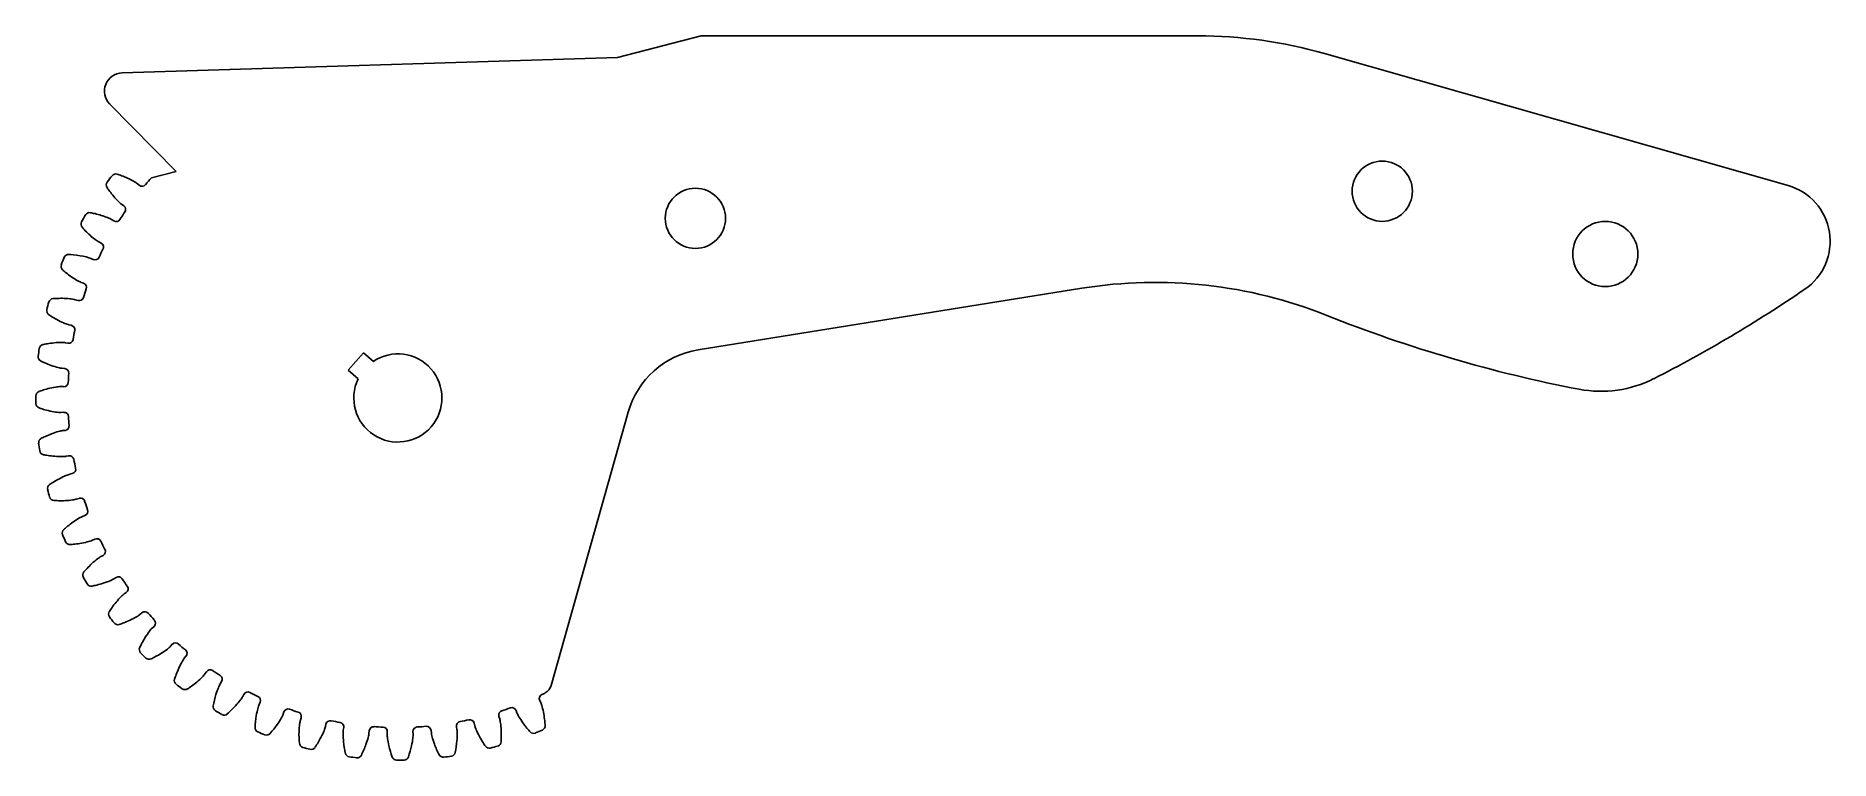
# Model space of a CAD drawing. Header units: millimetres. Extents: x 41 to 238, y 116 to 195.
import ezdxf

# ---------------------------------------------------------------- set-up
doc = ezdxf.new("R2010")
doc.units = ezdxf.units.MM
doc.header["$LTSCALE"] = 23.1
doc.layers.get('0').update_dxf_attribs({"linetype": 'CONTINUOUS'})
doc.layers.add('RUNDUNGEN', color=7, linetype='CONTINUOUS')

msp = doc.modelspace()

# ---------------------------------------------------------------- linework, layer by layer
at = {"color": 7, "linetype": 'CONTINUOUS'}
for p, q in [((114.3, 194.97), (105.13, 192.6)), ((168.72, 194.97), (114.3, 194.97)), ((233.45, 178.56), (182.62, 193.02)), ((56.72, 180.1), (54.03, 179.4)), ((52.69, 178.59), (52.47, 178.77)), ((50.76, 176.51), (50.99, 176.35)), ((49.9, 174.69), (49.66, 174.84)), ((48.26, 172.38), (48.51, 172.25)), ((47.63, 170.46), (47.38, 170.57)), ((46.32, 167.95), (46.58, 167.85)), ((113.96, 160.56), (156.02, 167.31)), ((45.68, 166.05), (45.95, 165.97)), ((45.24, 163.25), (44.97, 163.31)), ((44.59, 161.34), (44.86, 161.29)), ((75.6, 158.31), (77.27, 160.23)), ((77.27, 160.23), (78.36, 159.29)), ((44.52, 158.5), (44.24, 158.53)), ((76.69, 157.36), (75.6, 158.31)), ((44.4, 156.52), (44.12, 156.53)), ((44.14, 153.69), (44.42, 153.71)), ((97.86, 123.75), (106.3, 153.74)), ((44.56, 151.72), (44.28, 151.7)), ((44.67, 148.89), (44.94, 148.94)), ((45.34, 146.99), (45.07, 146.93)), ((45.82, 144.2), (46.09, 144.28)), ((46.74, 142.4), (46.48, 142.3)), ((47.58, 139.69), (47.83, 139.81)), ((48.72, 138.03), (48.48, 137.9)), ((49.91, 135.46), (50.14, 135.61)), ((51.26, 133.96), (51.03, 133.8)), ((52.77, 131.56), (52.98, 131.74)), ((54.31, 130.25), (54.1, 130.06)), ((56.12, 128.07), (56.31, 128.28)), ((57.81, 126.98), (57.63, 126.76)), ((59.89, 125.05), (60.05, 125.28)), ((61.71, 124.19), (61.57, 123.95)), ((64.03, 122.55), (64.15, 122.79)), ((96.71, 121.87), (96.59, 122.12)), ((65.95, 121.93), (65.83, 121.67)), ((68.45, 120.61), (68.55, 120.87)), ((70.36, 119.97), (70.44, 120.24)), ((92.21, 120.11), (92.12, 120.38)), ((94, 121.03), (94.1, 120.77)), ((73.16, 119.53), (73.1, 119.26)), ((75.06, 118.88), (75.11, 119.15)), ((77.9, 118.8), (77.87, 118.53)), ((79.88, 118.69), (79.88, 118.41)), ((82.71, 118.43), (82.69, 118.7)), ((84.68, 118.85), (84.71, 118.57)), ((87.51, 118.96), (87.46, 119.23)), ((89.41, 119.63), (89.48, 119.36))]:
    msp.add_line(p, q, dxfattribs=at)
for centre, radius in [((188.96, 177.94), 3.3), ((113.66, 174.97), 3.3), ((213.41, 171.06), 3.57)]:
    msp.add_circle(centre, radius, dxfattribs=at)
for centre, radius, start, end in [((168.72, 144.17), 50.8, 74.114, 90), ((81.04, 155.28), 39.69, 142.128, 143.4185), ((50.12, 179.33), 0.508, 71.4968, 142.128), ((81, 155.39), 36.12, 138.3334, 139.8947), ((49.58, 178.63), 0.508, 143.4185, 214.2265), ((53, 178.98), 0.496, 230.6713, 319.8947), ((231.71, 172.45), 6.35, 304.265, 74.114), ((81.04, 155.28), 39.69, 149.6271, 150.9093), ((47.24, 175.09), 0.508, 79.1091, 149.6271), ((81, 155.38), 36.12, 145.8334, 147.3808), ((50.71, 175.94), 0.496, 325.8334, 55.0567), ((46.81, 174.33), 0.508, 150.9093, 221.6974), ((50.16, 175.11), 0.496, 238.1713, 327.3947), ((80.99, 155.38), 36.12, 153.3334, 154.8945), ((48.28, 171.81), 0.496, 333.3334, 62.5567), ((44.62, 169.7), 0.508, 158.4015, 229.1665), ((81.04, 155.28), 39.69, 157.1174, 158.4015), ((44.94, 170.51), 0.508, 86.5562, 157.128), ((47.84, 170.91), 0.496, 245.6713, 334.9078), ((80.99, 155.37), 36.12, 160.8334, 162.3947), ((46.41, 167.39), 0.496, 340.8334, 70.0567), ((164.07, 117.15), 50.8, 68.2591, 99.114), ((149.48, 293.15), 152.4, 297.0235, 304.265), ((81.04, 155.28), 39.69, 164.6307, 165.8953), ((43.27, 165.66), 0.508, 94.0884, 164.6307), ((46.09, 166.44), 0.496, 253.1713, 342.3947), ((43.05, 164.83), 0.508, 165.8953, 236.6341), ((239.34, 305.89), 152.4, 248.2591, 259.114), ((44.95, 161.78), 0.496, 260.6713, 349.8947), ((45.13, 162.76), 0.496, 348.3334, 77.5567), ((80.99, 155.36), 36.12, 168.3334, 169.8947), ((81.04, 155.28), 39.69, 172.1352, 173.3909), ((42.12, 159.79), 0.508, 173.3909, 244.1004), ((42.23, 160.64), 0.508, 101.622, 172.1352), ((81.04, 155.28), 4.83, 154.3716, 123.8565), ((115.47, 151.15), 9.53, 99.114, 164.2694), ((44.47, 158.01), 0.496, 355.8334, 85.0567), ((80.99, 155.35), 36.12, 175.8305, 177.3947), ((212.95, 168.71), 12.7, 259.114, 297.0235), ((41.86, 155.52), 0.508, 109.1567, 179.6414), ((81.04, 155.28), 39.69, 179.6414, 180.9012), ((44.41, 157.01), 0.496, 268.1713, 357.3947), ((41.87, 154.67), 0.508, 180.8881, 251.5655), ((44.44, 153.21), 0.496, 3.3186, 92.5567), ((44.51, 152.22), 0.496, 275.6713, 4.8947), ((80.99, 155.34), 36.12, 183.3336, 184.8947), ((42.17, 150.4), 0.508, 116.6922, 187.1492), ((81.04, 155.28), 39.69, 187.1492, 188.3872), ((42.28, 149.56), 0.508, 188.3872, 259.1105), ((45.03, 148.45), 0.496, 10.8334, 100.0567), ((45.23, 147.47), 0.496, 283.1713, 12.3947), ((80.99, 155.33), 36.12, 190.8334, 192.3947), ((43.14, 145.36), 0.508, 124.2278, 194.6584), ((81.04, 155.28), 39.69, 194.6584, 195.8881), ((43.36, 144.55), 0.508, 195.8881, 266.4944), ((46.24, 143.81), 0.496, 18.3334, 107.5567), ((80.99, 155.32), 36.12, 198.3334, 199.8947), ((46.56, 142.86), 0.496, 290.6713, 19.8947), ((44.76, 140.49), 0.508, 131.763, 202.169), ((81.04, 155.28), 39.69, 202.169, 203.3908), ((48.04, 139.36), 0.496, 25.8334, 115.0567), ((45.08, 139.72), 0.508, 203.3908, 273.9595), ((81, 155.31), 36.12, 205.8334, 207.3947), ((48.49, 138.47), 0.496, 298.1713, 27.3947), ((47, 135.88), 0.508, 139.2968, 209.6806), ((81.04, 155.28), 39.69, 209.6806, 210.8952), ((47.42, 135.16), 0.508, 210.8952, 281.426), ((50.41, 135.19), 0.496, 33.3334, 122.5567), ((81, 155.31), 36.12, 213.3334, 214.8947), ((50.97, 134.36), 0.496, 305.6713, 34.8947), ((49.83, 131.59), 0.508, 146.8284, 217.1932), ((53.3, 131.36), 0.496, 40.8334, 130.0567), ((81.04, 155.28), 39.69, 217.1932, 218.4014), ((50.34, 130.94), 0.508, 218.4014, 288.8949), ((81.01, 155.3), 36.12, 220.8334, 222.3947), ((53.97, 130.61), 0.496, 313.1713, 42.3947), ((53.2, 127.72), 0.508, 154.3566, 224.7065), ((56.67, 127.94), 0.496, 48.3334, 137.5567), ((81.01, 155.29), 36.12, 228.3334, 229.8947), ((81.04, 155.28), 39.69, 224.7065, 225.9091), ((53.78, 127.14), 0.508, 225.9091, 296.3673), ((57.43, 127.29), 0.496, 320.6713, 49.8947), ((57.04, 124.31), 0.508, 161.8807, 232.2203), ((60.46, 124.99), 0.496, 55.8334, 145.0567), ((81.02, 155.29), 36.12, 235.8334, 237.3947), ((61.29, 124.45), 0.496, 328.1713, 57.3947), ((81.04, 155.28), 39.69, 232.2359, 233.4181), ((57.69, 123.82), 0.508, 233.4005, 303.844), ((64.6, 122.57), 0.496, 63.3334, 152.5567), ((81.03, 155.28), 36.12, 243.3334, 244.8947), ((65.49, 122.13), 0.496, 335.6713, 64.8947), ((97.04, 122.33), 0.496, 115.8334, 205.0567), ((81.09, 155.28), 36.12, 295.8334, 296.496), ((96.63, 124.1), 1.27, 296.496, 344.2694), ((61.3, 121.44), 0.508, 169.3996, 239.7342), ((81.04, 155.28), 39.69, 239.7342, 240.9288), ((62.01, 121.03), 0.508, 240.9288, 311.3259), ((69.01, 120.7), 0.496, 70.8334, 160.0567), ((81.03, 155.28), 36.12, 250.8334, 252.3947), ((69.96, 120.38), 0.496, 343.1713, 72.3947), ((81.07, 155.28), 36.12, 280.8334, 282.3947), ((88.93, 119.52), 0.496, 13.1713, 102.3947), ((92.6, 120.53), 0.496, 108.3334, 197.5567), ((81.08, 155.28), 36.12, 288.3334, 289.8947), ((93.54, 120.85), 0.496, 20.6713, 109.8947), ((65.89, 119.15), 0.508, 176.9129, 247.2482), ((81.04, 155.28), 39.69, 247.2482, 248.4404), ((66.65, 118.84), 0.508, 248.4404, 318.8137), ((73.64, 119.42), 0.496, 78.3334, 167.5567), ((81.04, 155.28), 36.12, 258.323, 259.905), ((74.62, 119.23), 0.496, 350.6713, 79.8947), ((78.39, 118.76), 0.496, 85.8334, 175.0567), ((81.05, 155.28), 36.12, 265.8334, 267.3947), ((79.39, 118.7), 0.496, 358.1713, 87.3947), ((83.19, 118.73), 0.496, 93.3334, 182.5567), ((81.06, 155.28), 36.12, 273.3334, 274.8947), ((84.19, 118.8), 0.496, 5.6713, 94.8947), ((87.95, 119.32), 0.496, 100.8334, 190.0567), ((95.92, 119.03), 0.508, 221.8608, 292.319), ((81.04, 155.28), 39.69, 292.319, 293.5216), ((96.68, 119.35), 0.508, 293.5216, 3.8714), ((70.75, 117.48), 0.508, 184.4198, 254.7619), ((81.04, 155.28), 39.69, 254.7619, 255.9529), ((71.53, 117.27), 0.508, 255.9529, 326.3077), ((75.78, 116.45), 0.508, 191.9204, 262.2752), ((76.59, 116.35), 0.508, 263.4661, 333.8082), ((86.02, 116.42), 0.508, 206.9021, 277.2993), ((86.83, 116.53), 0.508, 278.4938, 348.8284), ((91.06, 117.4), 0.508, 214.3841, 284.8275), ((81.04, 155.28), 39.69, 284.81, 285.9922), ((91.85, 117.62), 0.508, 286.0078, 356.3474), ((81.04, 155.28), 39.69, 262.2752, 263.4661), ((80.9, 116.1), 0.508, 199.4144, 269.7877), ((81.04, 155.28), 39.69, 269.7877, 270.9799), ((81.71, 116.1), 0.508, 270.9799, 341.3152), ((81.04, 155.28), 39.69, 277.2993, 278.4938)]:
    msp.add_arc(centre, radius, start, end, dxfattribs=at)
for points, knots in [([(52.47, 178.77), (52.38, 178.85), (52.1, 179.03), (51.42, 179.37), (50.72, 179.66), (50.4, 179.77), (50.28, 179.81)], [0, 0, 0, 0, 0.25263, 0.505259, 0.75263, 1, 1, 1, 1]), ([(49.16, 178.34), (49.24, 178.23), (49.43, 177.95), (49.89, 177.36), (50.41, 176.8), (50.66, 176.58), (50.76, 176.51)], [0, 0, 0, 0, 0.247318, 0.494637, 0.747318, 1, 1, 1, 1]), ([(49.66, 174.84), (49.55, 174.9), (49.25, 175.05), (48.54, 175.3), (47.8, 175.5), (47.46, 175.56), (47.34, 175.59)], [0, 0, 0, 0, 0.252432, 0.504864, 0.752191, 1, 1, 1, 1]), ([(46.43, 173.99), (46.51, 173.89), (46.74, 173.64), (47.29, 173.1), (47.87, 172.62), (48.15, 172.43), (48.26, 172.38)], [0, 0, 0, 0, 0.247517, 0.495034, 0.747517, 1, 1, 1, 1]), ([(44.28, 169.32), (44.46, 169.16), (45.16, 168.58), (46.05, 168.05), (46.32, 167.95)], [0, 0, 0, 0, 0.527873, 1, 1, 1, 1]), ([(47.38, 170.57), (47.13, 170.68), (46.12, 170.93), (45.21, 171), (44.98, 171.01)], [0, 0, 0, 0, 0.472216, 1, 1, 1, 1]), ([(45.68, 166.05), (45.6, 166.07), (45.3, 166.14), (44.51, 166.21), (43.67, 166.2), (43.34, 166.18), (43.23, 166.17)], [0, 0, 0, 0, 0.265376, 0.530752, 0.765376, 1, 1, 1, 1]), ([(42.77, 164.4), (42.86, 164.34), (43.14, 164.16), (43.86, 163.74), (44.59, 163.41), (44.88, 163.33), (44.97, 163.31)], [0, 0, 0, 0, 0.23457, 0.46914, 0.73457, 1, 1, 1, 1]), ([(44.59, 161.34), (44.5, 161.35), (44.2, 161.38), (43.4, 161.34), (42.57, 161.23), (42.24, 161.16), (42.13, 161.14)], [0, 0, 0, 0, 0.26585, 0.5317, 0.76585, 1, 1, 1, 1]), ([(41.9, 159.33), (42, 159.28), (42.31, 159.13), (43.08, 158.82), (43.85, 158.59), (44.15, 158.54), (44.24, 158.53)], [0, 0, 0, 0, 0.234035, 0.46807, 0.734035, 1, 1, 1, 1]), ([(44.12, 156.53), (44.03, 156.53), (43.73, 156.51), (42.94, 156.38), (42.13, 156.15), (41.81, 156.04), (41.7, 156)], [0, 0, 0, 0, 0.266685, 0.53337, 0.766685, 1, 1, 1, 1]), ([(41.71, 154.19), (41.82, 154.15), (42.14, 154.04), (42.95, 153.83), (43.74, 153.7), (44.04, 153.69), (44.14, 153.69)], [0, 0, 0, 0, 0.233144, 0.466288, 0.733144, 1, 1, 1, 1]), ([(44.28, 151.7), (44.19, 151.69), (43.89, 151.63), (43.13, 151.39), (42.36, 151.06), (42.05, 150.91), (41.94, 150.86)], [0, 0, 0, 0, 0.267832, 0.535664, 0.767832, 1, 1, 1, 1]), ([(42.19, 149.06), (42.3, 149.04), (42.64, 148.98), (43.47, 148.87), (44.27, 148.85), (44.58, 148.87), (44.67, 148.89)], [0, 0, 0, 0, 0.231601, 0.463663, 0.731831, 1, 1, 1, 1]), ([(45.07, 146.93), (44.98, 146.9), (44.69, 146.81), (43.97, 146.47), (43.25, 146.05), (42.96, 145.85), (42.85, 145.78)], [0, 0, 0, 0, 0.269191, 0.538381, 0.769191, 1, 1, 1, 1]), ([(43.33, 144.04), (43.46, 144.04), (43.81, 144.02), (44.64, 144.02), (45.44, 144.1), (45.73, 144.17), (45.82, 144.2)], [0, 0, 0, 0, 0.23128, 0.46256, 0.73128, 1, 1, 1, 1]), ([(46.48, 142.3), (46.39, 142.27), (46.11, 142.14), (45.44, 141.7), (44.78, 141.19), (44.51, 140.96), (44.42, 140.87)], [0, 0, 0, 0, 0.268465, 0.53693, 0.768465, 1, 1, 1, 1]), ([(45.12, 139.22), (45.24, 139.22), (45.59, 139.25), (46.42, 139.36), (47.21, 139.55), (47.49, 139.65), (47.58, 139.69)], [0, 0, 0, 0, 0.232072, 0.464144, 0.732072, 1, 1, 1, 1]), ([(48.48, 137.9), (48.39, 137.85), (48.14, 137.69), (47.52, 137.17), (46.94, 136.58), (46.7, 136.31), (46.62, 136.21)], [0, 0, 0, 0, 0.270814, 0.541628, 0.770814, 1, 1, 1, 1]), ([(47.52, 134.66), (47.65, 134.69), (48, 134.76), (48.81, 134.98), (49.56, 135.26), (49.83, 135.41), (49.91, 135.46)], [0, 0, 0, 0, 0.228603, 0.457207, 0.728603, 1, 1, 1, 1]), ([(51.03, 133.8), (50.96, 133.74), (50.72, 133.54), (50.18, 132.95), (49.68, 132.28), (49.48, 131.98), (49.41, 131.87)], [0, 0, 0, 0, 0.271244, 0.542487, 0.771244, 1, 1, 1, 1]), ([(50.5, 130.46), (50.63, 130.5), (50.97, 130.62), (51.74, 130.94), (52.45, 131.32), (52.7, 131.5), (52.77, 131.56)], [0, 0, 0, 0, 0.227943, 0.455887, 0.727943, 1, 1, 1, 1]), ([(54.1, 130.06), (54.03, 130), (53.83, 129.77), (53.37, 129.11), (52.96, 128.38), (52.8, 128.06), (52.74, 127.94)], [0, 0, 0, 0, 0.272126, 0.544251, 0.772126, 1, 1, 1, 1]), ([(54.01, 126.68), (54.13, 126.74), (54.45, 126.91), (55.17, 127.32), (55.83, 127.79), (56.05, 128), (56.12, 128.07)], [0, 0, 0, 0, 0.227875, 0.455749, 0.727875, 1, 1, 1, 1]), ([(57.63, 126.76), (57.57, 126.69), (57.4, 126.43), (57.03, 125.72), (56.72, 124.94), (56.6, 124.6), (56.56, 124.47)], [0, 0, 0, 0, 0.272138, 0.544277, 0.772138, 1, 1, 1, 1]), ([(57.98, 123.39), (58.09, 123.47), (58.39, 123.67), (59.05, 124.18), (59.64, 124.73), (59.84, 124.97), (59.89, 125.05)], [0, 0, 0, 0, 0.227858, 0.455715, 0.727858, 1, 1, 1, 1]), ([(61.57, 123.95), (61.52, 123.87), (61.37, 123.59), (61.05, 122.71), (60.87, 121.95), (60.8, 121.53)], [0, 0, 0, 0, 0.30052, 0.601041, 1, 1, 1, 1]), ([(62.34, 120.65), (62.65, 120.93), (63.22, 121.47), (63.81, 122.2), (63.98, 122.46), (64.03, 122.55)], [0, 0, 0, 0, 0.400149, 0.700074, 1, 1, 1, 1]), ([(65.83, 121.67), (65.79, 121.58), (65.69, 121.29), (65.49, 120.38), (65.41, 119.59), (65.38, 119.17)], [0, 0, 0, 0, 0.300417, 0.600834, 1, 1, 1, 1]), ([(67.03, 118.5), (67.3, 118.82), (67.8, 119.44), (68.29, 120.23), (68.42, 120.51), (68.45, 120.61)], [0, 0, 0, 0, 0.39919, 0.699595, 1, 1, 1, 1]), ([(92.36, 117.58), (92.36, 117.72), (92.38, 118.08), (92.38, 118.92), (92.3, 119.72), (92.23, 120.02), (92.21, 120.11)], [0, 0, 0, 0, 0.227862, 0.455723, 0.727862, 1, 1, 1, 1]), ([(94.1, 120.77), (94.14, 120.68), (94.27, 120.4), (94.7, 119.72), (95.21, 119.07), (95.45, 118.8), (95.54, 118.69)], [0, 0, 0, 0, 0.272125, 0.544251, 0.772125, 1, 1, 1, 1]), ([(97.19, 119.39), (97.18, 119.52), (97.15, 119.88), (97.04, 120.71), (96.86, 121.49), (96.75, 121.78), (96.71, 121.87)], [0, 0, 0, 0, 0.227874, 0.455749, 0.727874, 1, 1, 1, 1]), ([(70.36, 119.97), (70.33, 119.88), (70.26, 119.57), (70.18, 118.64), (70.21, 117.85), (70.24, 117.44)], [0, 0, 0, 0, 0.300363, 0.600726, 1, 1, 1, 1]), ([(71.96, 116.99), (72.19, 117.33), (72.6, 118.01), (72.98, 118.86), (73.07, 119.16), (73.1, 119.26)], [0, 0, 0, 0, 0.399282, 0.699641, 1, 1, 1, 1]), ([(75.06, 118.88), (75.05, 118.78), (75.03, 118.47), (75.07, 117.54), (75.19, 116.76), (75.28, 116.35)], [0, 0, 0, 0, 0.300359, 0.600718, 1, 1, 1, 1]), ([(77.04, 116.13), (77.22, 116.5), (77.54, 117.23), (77.81, 118.12), (77.87, 118.43), (77.87, 118.53)], [0, 0, 0, 0, 0.399274, 0.699637, 1, 1, 1, 1]), ([(79.88, 118.41), (79.87, 118.31), (79.89, 118), (80.05, 117.08), (80.28, 116.32), (80.42, 115.93)], [0, 0, 0, 0, 0.300405, 0.60081, 1, 1, 1, 1]), ([(82.19, 115.94), (82.33, 116.34), (82.55, 117.1), (82.7, 118.02), (82.71, 118.33), (82.71, 118.43)], [0, 0, 0, 0, 0.399166, 0.699583, 1, 1, 1, 1]), ([(84.71, 118.57), (84.72, 118.47), (84.77, 118.17), (85.06, 117.28), (85.38, 116.56), (85.57, 116.18)], [0, 0, 0, 0, 0.299926, 0.599851, 1, 1, 1, 1]), ([(87.33, 116.43), (87.41, 116.84), (87.53, 117.62), (87.56, 118.55), (87.53, 118.86), (87.51, 118.96)], [0, 0, 0, 0, 0.398959, 0.69948, 1, 1, 1, 1]), ([(89.48, 119.36), (89.5, 119.27), (89.59, 118.97), (89.94, 118.24), (90.36, 117.53), (90.56, 117.22), (90.64, 117.11)], [0, 0, 0, 0, 0.272142, 0.544285, 0.772142, 1, 1, 1, 1])]:
    msp.add_open_spline(points, degree=3, knots=knots, dxfattribs=at)
at = {"layer": 'RUNDUNGEN', "color": 7, "linetype": 'CONTINUOUS'}
for p, q in [((105.13, 192.6), (50.81, 190.91)), ((49.44, 187.51), (56.72, 180.1))]:
    msp.add_line(p, q, dxfattribs=at)
msp.add_arc((50.87, 188.91), 2, 91.7823, 224.4789, dxfattribs=at)

doc.saveas('drawing.dxf')
